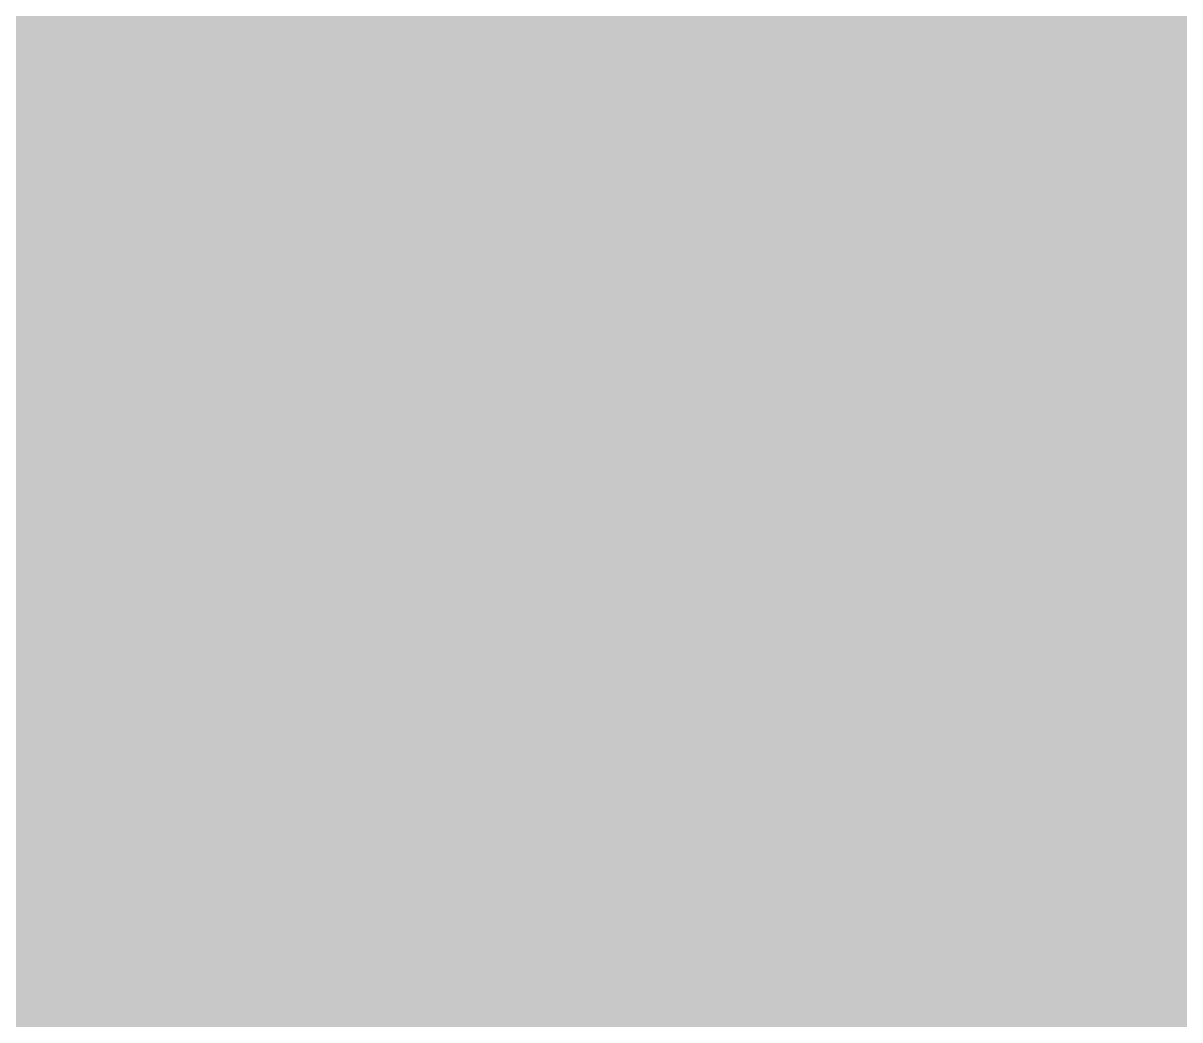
# Model space of a CAD drawing. Header units: millimetres. Extents: x 0 to 212, y 0 to 212.
# Drawn here: x 136.42 to 172.1, y 122.59 to 153.33 of the extents above; entities that cross this region are included whole.
import ezdxf

# ---------------------------------------------------------------- set-up
doc = ezdxf.new("R2010")
doc.units = ezdxf.units.MM

msp = doc.modelspace()

# ---------------------------------------------------------------- hatches: boundary and pattern name
msp.add_hatch(color=254).paths.add_polyline_path([(211.7189, 105.8869), (211.709, 107.2007), (211.6861, 108.5139), (211.6455, 109.8245), (211.5871, 111.1326), (211.5134, 112.4407), (211.4245, 113.7437), (211.3204, 115.0468), (211.201, 116.3447), (211.0638, 117.6426), (210.9114, 118.9355), (210.7413, 120.2258), (210.5584, 121.5136), (210.3577, 122.7988), (210.1418, 124.079), (209.9107, 125.3566), (209.6643, 126.6292), (209.4027, 127.8992), (209.1258, 129.1641), (208.8337, 130.4239), (208.5264, 131.6812), (208.2038, 132.936), (207.866, 134.1831), (207.5104, 135.4277), (207.1421, 136.6647), (206.7611, 137.8991), (206.3623, 139.1285), (205.9483, 140.3502), (205.5216, 141.5694), (205.0771, 142.781), (204.6199, 143.9901), (204.1474, 145.1915), (203.6623, 146.3853), (203.1619, 147.574), (202.6463, 148.7576), (202.1154, 149.9362), (201.5693, 151.1046), (201.0105, 152.2705), (200.439, 153.4262), (199.8523, 154.5768), (199.2503, 155.7198), (198.6356, 156.8577), (198.0057, 157.9855), (197.3605, 159.1081), (196.7052, 160.2232), (196.0321, 161.3281), (195.3489, 162.4279), (194.6504, 163.5176), (193.9366, 164.6022), (193.2102, 165.6766), (192.471, 166.7434), (191.7167, 167.8), (190.9521, 168.849), (190.1698, 169.8904), (189.3773, 170.9217), (188.5696, 171.9428), (187.7517, 172.9562), (186.9161, 173.9621), (186.0702, 174.9552), (185.2117, 175.9407), (184.338, 176.9161), (183.454, 177.8838), (182.5549, 178.8389), (181.643, 179.7837), (180.721, 180.7185), (179.7837, 181.643), (178.8389, 182.5549), (177.8838, 183.454), (176.9161, 184.338), (175.9407, 185.2117), (174.9552, 186.0702), (173.9621, 186.9161), (172.9562, 187.7492), (171.9428, 188.5696), (170.9217, 189.3773), (169.8904, 190.1698), (168.849, 190.9496), (167.8, 191.7167), (166.7408, 192.471), (165.6766, 193.2102), (164.6022, 193.9366), (163.5176, 194.6504), (162.4279, 195.3489), (161.3281, 196.0321), (160.2232, 196.7052), (159.1081, 197.3631), (157.9855, 198.0057), (156.8577, 198.6356), (155.7198, 199.2503), (154.5768, 199.8523), (153.4262, 200.439), (152.2705, 201.0131), (151.1046, 201.5719), (149.9362, 202.1154), (148.7576, 202.6463), (147.574, 203.1619), (146.3853, 203.6623), (145.1889, 204.15), (143.9875, 204.6199), (142.781, 205.0796), (141.5694, 205.5216), (140.3502, 205.9483), (139.1285, 206.3623), (137.8991, 206.7611), (136.6647, 207.1446), (135.4252, 207.5129), (134.1831, 207.866), (132.9334, 208.2038), (131.6812, 208.5264), (130.4239, 208.8337), (129.1641, 209.1284), (127.8966, 209.4052), (126.6292, 209.6668), (125.3541, 209.9132), (124.0765, 210.1444), (122.7963, 210.3603), (121.5136, 210.5584), (120.2258, 210.7438), (118.9355, 210.9114), (117.6401, 211.0638), (116.3447, 211.201), (115.0468, 211.3229), (113.7437, 211.4271), (112.4382, 211.516), (111.1326, 211.5896), (109.8245, 211.6455), (108.5113, 211.6861), (107.1982, 211.7115), (105.885, 211.7192), (104.5693, 211.7115), (103.2561, 211.6861), (101.9454, 211.6455), (100.6373, 211.5896), (99.3292, 211.516), (98.0262, 211.4271), (96.7232, 211.3229), (95.4253, 211.201), (94.1273, 211.0638), (92.8345, 210.9114), (91.5441, 210.7438), (90.2564, 210.5584), (88.9711, 210.3603), (87.691, 210.1444), (86.4133, 209.9132), (85.1408, 209.6668), (83.8708, 209.4052), (82.6059, 209.1284), (81.346, 208.8337), (80.0887, 208.5264), (78.834, 208.2038), (77.5868, 207.866), (76.3422, 207.5129), (75.1053, 207.1446), (73.8708, 206.7611), (72.6415, 206.3623), (71.4197, 205.9483), (70.2005, 205.5216), (68.9889, 205.0796), (67.7799, 204.6199), (66.5785, 204.15), (65.3847, 203.6623), (64.196, 203.1619), (63.0123, 202.6463), (61.8338, 202.1154), (60.6628, 201.5719), (59.4995, 201.0131), (58.3438, 200.439), (57.1932, 199.8523), (56.0502, 199.2503), (54.9123, 198.6356), (53.7845, 198.0057), (52.6618, 197.3631), (51.5468, 196.7052), (50.4419, 196.0321), (49.342, 195.3489), (48.2524, 194.6504), (47.1678, 193.9366), (46.0934, 193.2102), (45.0266, 192.471), (43.9699, 191.7167), (42.9209, 190.9496), (41.8795, 190.1698), (40.8483, 189.3773), (39.8272, 188.5696), (38.8137, 187.7492), (37.8079, 186.9161), (36.8148, 186.0702), (35.8292, 185.2117), (34.8539, 184.338), (33.8861, 183.454), (32.9311, 182.5549), (31.9862, 181.643), (31.049, 180.7185), (30.1269, 179.7837), (29.2151, 178.8389), (28.3159, 177.8838), (27.432, 176.9161), (26.5582, 175.9407), (25.6997, 174.9552), (24.8539, 173.9621), (24.0208, 172.9562), (23.2004, 171.9428), (22.3926, 170.9217), (21.6002, 169.8904), (20.8204, 168.849), (20.0533, 167.8), (19.2989, 166.7434), (18.5598, 165.6766), (17.8333, 164.6022), (17.1196, 163.5176), (16.4211, 162.4279), (15.7378, 161.3281), (15.0647, 160.2232), (14.4069, 159.1081), (13.7643, 157.9855), (13.1343, 156.8577), (12.5197, 155.7198), (11.9177, 154.5768), (11.3309, 153.4262), (10.7569, 152.2705), (10.1981, 151.1046), (9.6545, 149.9362), (9.1237, 148.7576), (8.6081, 147.574), (8.1077, 146.3853), (7.62, 145.1915), (7.1501, 143.9901), (6.6904, 142.781), (6.2484, 141.5694), (5.8217, 140.3502), (5.4077, 139.1285), (5.0089, 137.8991), (4.6253, 136.6647), (4.257, 135.4277), (3.904, 134.1831), (3.5662, 132.936), (3.2436, 131.6812), (2.9362, 130.4239), (2.6416, 129.1641), (2.3647, 127.8992), (2.1031, 126.6292), (1.8567, 125.3566), (1.6256, 124.079), (1.4097, 122.7988), (1.2116, 121.5136), (1.0262, 120.2258), (0.8585, 118.9355), (0.7061, 117.6426), (0.569, 116.3447), (0.447, 115.0468), (0.3429, 113.7437), (0.254, 112.4407), (0.1803, 111.1326), (0.1245, 109.8245), (0.0838, 108.5139), (0.0584, 107.2007), (0.0508, 105.885), (0.0584, 104.5718), (0.0838, 103.2586), (0.1245, 101.9454), (0.1803, 100.6373), (0.254, 99.3318), (0.3429, 98.0262), (0.447, 96.7232), (0.569, 95.4253), (0.7061, 94.1299), (0.8585, 92.8345), (1.0262, 91.5441), (1.2116, 90.2564), (1.4097, 88.9737), (1.6256, 87.6935), (1.8567, 86.4159), (2.1031, 85.1408), (2.3647, 83.8733), (2.6416, 82.6059), (2.9362, 81.346), (3.2436, 80.0887), (3.5662, 78.8365), (3.904, 77.5868), (4.257, 76.3448), (4.6253, 75.1053), (5.0089, 73.8708), (5.4077, 72.6415), (5.8217, 71.4197), (6.2484, 70.2005), (6.6904, 68.9889), (7.1501, 67.7824), (7.62, 66.581), (8.1077, 65.3847), (8.6081, 64.196), (9.1237, 63.0123), (9.6545, 61.8338), (10.1981, 60.6654), (10.7569, 59.4995), (11.3309, 58.3438), (11.9177, 57.1932), (12.5197, 56.0502), (13.1343, 54.9123), (13.7643, 53.7845), (14.4069, 52.6618), (15.0647, 51.5468), (15.7378, 50.4419), (16.4211, 49.342), (17.1196, 48.2524), (17.8333, 47.1678), (18.5598, 46.0934), (19.2989, 45.0291), (20.0533, 43.9699), (20.8204, 42.9209), (21.6002, 41.8795), (22.3926, 40.8483), (23.2004, 39.8272), (24.0208, 38.8137), (24.8539, 37.8079), (25.6997, 36.8148), (26.5582, 35.8292), (27.432, 34.8539), (28.3159, 33.8861), (29.2151, 32.9311), (30.1269, 31.9862), (31.049, 31.049), (31.9862, 30.1269), (32.9311, 29.2151), (33.8861, 28.3159), (34.8539, 27.432), (35.8292, 26.5582), (36.8148, 25.6997), (37.8079, 24.8539), (38.8137, 24.0182), (39.8272, 23.2004), (40.8483, 22.3926), (41.8795, 21.6002), (42.9209, 20.8178), (43.9699, 20.0533), (45.0266, 19.2989), (46.0934, 18.5598), (47.1678, 17.8333), (48.2524, 17.1196), (49.342, 16.4211), (50.4419, 15.7378), (51.5468, 15.0647), (52.6618, 14.4094), (53.7845, 13.7643), (54.9123, 13.1343), (56.0502, 12.5197), (57.1932, 11.9177), (58.3438, 11.3309), (59.4995, 10.7594), (60.6628, 10.2006), (61.8338, 9.6545), (63.0123, 9.1237), (64.196, 8.6081), (65.3847, 8.1077), (66.5785, 7.6225), (67.7799, 7.1501), (68.9889, 6.6929), (70.2005, 6.2484), (71.4197, 5.8217), (72.6415, 5.4077), (73.8708, 5.0089), (75.1053, 4.6279), (76.3422, 4.2596), (77.5868, 3.904), (78.834, 3.5662), (80.0887, 3.2436), (81.346, 2.9362), (82.6059, 2.6441), (83.8708, 2.3673), (85.1408, 2.1057), (86.4133, 1.8593), (87.691, 1.6281), (88.9711, 1.4122), (90.2564, 1.2116), (91.5441, 1.0287), (92.8345, 0.8585), (94.1273, 0.7061), (95.4253, 0.569), (96.7232, 0.4496), (98.0262, 0.3454), (99.3292, 0.2565), (100.6373, 0.1829), (101.9454, 0.1245), (103.2561, 0.0838), (104.5693, 0.061), (105.885, 0.0533), (107.1982, 0.061), (108.5113, 0.0838), (109.8245, 0.1245), (111.1326, 0.1829), (112.4382, 0.2565), (113.7437, 0.3454), (115.0468, 0.4496), (116.3447, 0.569), (117.6401, 0.7061), (118.9355, 0.8585), (120.2258, 1.0287), (121.5136, 1.2116), (122.7963, 1.4122), (124.0765, 1.6281), (125.3541, 1.8593), (126.6292, 2.1057), (127.8966, 2.3673), (129.1641, 2.6441), (130.4239, 2.9362), (131.6812, 3.2436), (132.9334, 3.5662), (134.1831, 3.904), (135.4252, 4.2596), (136.6647, 4.6279), (137.8991, 5.0089), (139.1285, 5.4077), (140.3502, 5.8217), (141.5694, 6.2484), (142.781, 6.6929), (143.9875, 7.1501), (145.1889, 7.6225), (146.3853, 8.1077), (147.574, 8.6081), (148.7576, 9.1237), (149.9362, 9.6545), (151.1046, 10.2006), (152.2705, 10.7594), (153.4262, 11.3309), (154.5768, 11.9177), (155.7198, 12.5197), (156.8577, 13.1343), (157.9855, 13.7643), (159.1081, 14.4094), (160.2232, 15.0647), (161.3281, 15.7378), (162.4279, 16.4211), (163.5176, 17.1196), (164.6022, 17.8333), (165.6766, 18.5598), (166.7408, 19.2989), (167.8, 20.0533), (168.849, 20.8178), (169.8904, 21.6002), (170.9217, 22.3926), (171.9428, 23.2004), (172.9562, 24.0182), (173.9621, 24.8539), (174.9552, 25.6997), (175.9407, 26.5582), (176.9161, 27.432), (177.8838, 28.3159), (178.8389, 29.2151), (179.7837, 30.1269), (180.721, 31.049), (181.643, 31.9862), (182.5549, 32.9311), (183.454, 33.8861), (184.338, 34.8539), (185.2117, 35.8292), (186.0702, 36.8148), (186.9161, 37.8079), (187.7517, 38.8137), (188.5696, 39.8272), (189.3773, 40.8483), (190.1698, 41.8795), (190.9521, 42.9209), (191.7167, 43.9699), (192.471, 45.0291), (193.2102, 46.0934), (193.9366, 47.1678), (194.6504, 48.2524), (195.3489, 49.342), (196.0321, 50.4419), (196.7052, 51.5468), (197.3605, 52.6618), (198.0057, 53.7845), (198.6356, 54.9123), (199.2503, 56.0502), (199.8523, 57.1932), (200.439, 58.3438), (201.0105, 59.4995), (201.5693, 60.6654), (202.1154, 61.8338), (202.6463, 63.0123), (203.1619, 64.196), (203.6623, 65.3847), (204.1474, 66.581), (204.6199, 67.7824), (205.0771, 68.9889), (205.5216, 70.2005), (205.9483, 71.4197), (206.3623, 72.6415), (206.7611, 73.8708), (207.1421, 75.1053), (207.5104, 76.3448), (207.866, 77.5868), (208.2038, 78.8365), (208.5264, 80.0887), (208.8337, 81.346), (209.1258, 82.6059), (209.4027, 83.8733), (209.6643, 85.1408), (209.9107, 86.4159), (210.1418, 87.6935), (210.3577, 88.9737), (210.5584, 90.2564), (210.7413, 91.5441), (210.9114, 92.8345), (211.0638, 94.1299), (211.201, 95.4253), (211.3204, 96.7232), (211.4245, 98.0262), (211.5134, 99.3318), (211.5871, 100.6373), (211.6455, 101.9454), (211.6861, 103.2586), (211.709, 104.5718), (211.7166, 105.885)])
h = msp.add_hatch(color=59)
edge = h.paths.add_edge_path()
edge.add_line((146.2084, 139.2587), (146.3269, 139.258))
edge.add_line((146.3269, 139.258), (146.4437, 139.2555))
edge.add_line((146.4437, 139.2555), (146.5605, 139.253))
edge.add_line((146.5605, 139.253), (146.6748, 139.2504))
edge.add_line((146.6748, 139.2504), (146.7866, 139.2479))
edge.add_line((146.7866, 139.2479), (146.8984, 139.2428))
edge.add_line((146.8984, 139.2428), (147.0076, 139.2377))
edge.add_line((147.0076, 139.2377), (147.1143, 139.2301))
edge.add_line((147.1143, 139.2301), (147.2184, 139.2225))
edge.add_line((147.2184, 139.2225), (147.32, 139.2123))
edge.add_line((147.32, 139.2123), (147.4216, 139.2022))
edge.add_line((147.4216, 139.2022), (147.5207, 139.192))
edge.add_line((147.5207, 139.192), (147.6197, 139.1793))
edge.add_line((147.6197, 139.1793), (147.7137, 139.1666))
edge.add_line((147.7137, 139.1666), (147.8077, 139.1514))
edge.add_line((147.8077, 139.1514), (147.8991, 139.1361))
edge.add_line((147.8991, 139.1361), (147.9906, 139.1183))
edge.add_line((147.9906, 139.1183), (148.0769, 139.098))
edge.add_line((148.0769, 139.098), (148.1633, 139.0777))
edge.add_line((148.1633, 139.0777), (148.2496, 139.0574))
edge.add_line((148.2496, 139.0574), (148.3309, 139.0345))
edge.add_line((148.3309, 139.0345), (148.4122, 139.0091))
edge.add_line((148.4122, 139.0091), (148.4909, 138.9837))
edge.add_line((148.4909, 138.9837), (148.5671, 138.9558))
edge.add_line((148.5671, 138.9558), (148.6408, 138.9278))
edge.add_line((148.6408, 138.9278), (148.7145, 138.8948))
edge.add_line((148.7145, 138.8948), (148.7856, 138.8643))
edge.add_line((148.7856, 138.8643), (148.8542, 138.8288))
edge.add_line((148.8542, 138.8288), (148.9227, 138.7932))
edge.add_line((148.9227, 138.7932), (148.9888, 138.7551))
edge.add_line((148.9888, 138.7551), (149.0523, 138.717))
edge.add_line((149.0523, 138.717), (149.1132, 138.6764))
edge.add_line((149.1132, 138.6764), (149.1742, 138.6332))
edge.add_line((149.1742, 138.6332), (149.2301, 138.5875))
edge.add_line((149.2301, 138.5875), (149.286, 138.5392))
edge.add_line((149.286, 138.5392), (149.3418, 138.491))
edge.add_line((149.3418, 138.491), (149.3926, 138.4402))
edge.add_line((149.3926, 138.4402), (149.4434, 138.3868))
edge.add_line((149.4434, 138.3868), (149.4917, 138.3335))
edge.add_line((149.4917, 138.3335), (149.54, 138.2751))
edge.add_line((149.54, 138.2751), (149.5831, 138.2166))
edge.add_line((149.5831, 138.2166), (149.6263, 138.1557))
edge.add_line((149.6263, 138.1557), (149.667, 138.0922))
edge.add_line((149.667, 138.0922), (149.7076, 138.0261))
edge.add_line((149.7076, 138.0261), (149.7432, 137.9576))
edge.add_line((149.7432, 137.9576), (149.7787, 137.8864))
edge.add_line((149.7787, 137.8864), (149.8117, 137.8153))
edge.add_line((149.8117, 137.8153), (149.8448, 137.7391))
edge.add_line((149.8448, 137.7391), (149.8727, 137.6629))
edge.add_line((149.8727, 137.6629), (149.9006, 137.5816))
edge.add_line((149.9006, 137.5816), (149.926, 137.5004))
edge.add_line((149.926, 137.5004), (149.9514, 137.414))
edge.add_line((149.9514, 137.414), (149.9718, 137.3276))
edge.add_line((149.9718, 137.3276), (149.9921, 137.2362))
edge.add_line((149.9921, 137.2362), (150.0099, 137.1448))
edge.add_line((150.0099, 137.1448), (150.0276, 137.0508))
edge.add_line((150.0276, 137.0508), (150.0403, 136.9517))
edge.add_line((150.0403, 136.9517), (150.053, 136.8501))
edge.add_line((150.053, 136.8501), (150.0632, 136.7485))
edge.add_line((150.0632, 136.7485), (150.0734, 136.6418))
edge.add_line((150.0734, 136.6418), (150.0784, 136.5326))
edge.add_line((150.0784, 136.5326), (150.0835, 136.4209))
edge.add_line((150.0835, 136.4209), (150.0861, 136.3066))
edge.add_line((150.0861, 136.3066), (150.0886, 136.1897))
edge.add_line((150.0886, 136.1897), (150.089, 134.7787))
edge.add_line((150.089, 134.7787), (147.4089, 134.7787))
edge.add_line((147.4089, 134.7787), (147.1574, 134.7749))
edge.add_line((147.1574, 134.7749), (146.9136, 134.7724))
edge.add_line((146.9136, 134.7724), (146.6723, 134.7648))
edge.add_line((146.6723, 134.7648), (146.4335, 134.7546))
edge.add_line((146.4335, 134.7546), (146.2024, 134.7419))
edge.add_line((146.2024, 134.7419), (145.9713, 134.7267))
edge.add_line((145.9713, 134.7267), (145.7477, 134.7089))
edge.add_line((145.7477, 134.7089), (145.5268, 134.686))
edge.add_line((145.5268, 134.686), (145.3109, 134.6632))
edge.add_line((145.3109, 134.6632), (145.0975, 134.6352))
edge.add_line((145.0975, 134.6352), (144.8892, 134.6048))
edge.add_line((144.8892, 134.6048), (144.6835, 134.5717))
edge.add_line((144.6835, 134.5717), (144.4828, 134.5362))
edge.add_line((144.4828, 134.5362), (144.2847, 134.4981))
edge.add_line((144.2847, 134.4981), (144.0942, 134.4574))
edge.add_line((144.0942, 134.4574), (143.9037, 134.4143))
edge.add_line((143.9037, 134.4143), (143.7208, 134.366))
edge.add_line((143.7208, 134.366), (143.5405, 134.3177))
edge.add_line((143.5405, 134.3177), (143.3627, 134.2644))
edge.add_line((143.3627, 134.2644), (143.19, 134.2085))
edge.add_line((143.19, 134.2085), (143.0223, 134.1501))
edge.add_line((143.0223, 134.1501), (142.8572, 134.0891))
edge.add_line((142.8572, 134.0891), (142.6947, 134.0256))
edge.add_line((142.6947, 134.0256), (142.5397, 133.9596))
edge.add_line((142.5397, 133.9596), (142.3873, 133.8885))
edge.add_line((142.3873, 133.8885), (142.2375, 133.8174))
edge.add_line((142.2375, 133.8174), (142.0927, 133.7412))
edge.add_line((142.0927, 133.7412), (141.953, 133.6624))
edge.add_line((141.953, 133.6624), (141.8158, 133.5811))
edge.add_line((141.8158, 133.5811), (141.6812, 133.4973))
edge.add_line((141.6812, 133.4973), (141.5517, 133.411))
edge.add_line((141.5517, 133.411), (141.4272, 133.3221))
edge.add_line((141.4272, 133.3221), (141.3053, 133.2306))
edge.add_line((141.3053, 133.2306), (141.1884, 133.1341))
edge.add_line((141.1884, 133.1341), (141.0767, 133.0376))
edge.add_line((141.0767, 133.0376), (140.9649, 132.936))
edge.add_line((140.9649, 132.936), (140.8608, 132.8318))
edge.add_line((140.8608, 132.8318), (140.7592, 132.7252))
edge.add_line((140.7592, 132.7252), (140.6601, 132.6159))
edge.add_line((140.6601, 132.6159), (140.5661, 132.5042))
edge.add_line((140.5661, 132.5042), (140.4772, 132.3873))
edge.add_line((140.4772, 132.3873), (140.3909, 132.2705))
edge.add_line((140.3909, 132.2705), (140.3096, 132.1511))
edge.add_line((140.3096, 132.1511), (140.2309, 132.0267))
edge.add_line((140.2309, 132.0267), (140.1572, 131.8997))
edge.add_line((140.1572, 131.8997), (140.0861, 131.7701))
edge.add_line((140.0861, 131.7701), (140.02, 131.638))
edge.add_line((140.02, 131.638), (139.9565, 131.5034))
edge.add_line((139.9565, 131.5034), (139.8981, 131.3663))
edge.add_line((139.8981, 131.3663), (139.8422, 131.224))
edge.add_line((139.8422, 131.224), (139.7914, 131.0818))
edge.add_line((139.7914, 131.0818), (139.7432, 130.9345))
edge.add_line((139.7432, 130.9345), (139.7, 130.7846))
edge.add_line((139.7, 130.7846), (139.6594, 130.6347))
edge.add_line((139.6594, 130.6347), (139.6238, 130.4798))
edge.add_line((139.6238, 130.4798), (139.5908, 130.3198))
edge.add_line((139.5908, 130.3198), (139.5628, 130.1598))
edge.add_line((139.5628, 130.1598), (139.5374, 129.9972))
edge.add_line((139.5374, 129.9972), (139.5171, 129.8296))
edge.add_line((139.5171, 129.8296), (139.4993, 129.6619))
edge.add_line((139.4993, 129.6619), (139.4866, 129.4892))
edge.add_line((139.4866, 129.4892), (139.4765, 129.3139))
edge.add_line((139.4765, 129.3139), (139.4714, 129.1361))
edge.add_line((139.4714, 129.1361), (139.4689, 128.9558))
edge.add_line((139.4689, 128.9558), (139.4714, 128.7628))
edge.add_line((139.4714, 128.7628), (139.4765, 128.5748))
edge.add_line((139.4765, 128.5748), (139.4866, 128.3868))
edge.add_line((139.4866, 128.3868), (139.4993, 128.2065))
edge.add_line((139.4993, 128.2065), (139.5146, 128.0262))
edge.add_line((139.5146, 128.0262), (139.5349, 127.8509))
edge.add_line((139.5349, 127.8509), (139.5578, 127.6807))
edge.add_line((139.5578, 127.6807), (139.5857, 127.5131))
edge.add_line((139.5857, 127.5131), (139.6136, 127.348))
edge.add_line((139.6136, 127.348), (139.6492, 127.188))
edge.add_line((139.6492, 127.188), (139.6848, 127.0305))
edge.add_line((139.6848, 127.0305), (139.7254, 126.8781))
edge.add_line((139.7254, 126.8781), (139.7686, 126.7257))
edge.add_line((139.7686, 126.7257), (139.8143, 126.5809))
edge.add_line((139.8143, 126.5809), (139.8651, 126.4361))
edge.add_line((139.8651, 126.4361), (139.9159, 126.2964))
edge.add_line((139.9159, 126.2964), (139.9718, 126.1593))
edge.add_line((139.9718, 126.1593), (140.0327, 126.0272))
edge.add_line((140.0327, 126.0272), (140.0937, 125.8976))
edge.add_line((140.0937, 125.8976), (140.1597, 125.7706))
edge.add_line((140.1597, 125.7706), (140.2283, 125.6462))
edge.add_line((140.2283, 125.6462), (140.2994, 125.5268))
edge.add_line((140.2994, 125.5268), (140.3731, 125.41))
edge.add_line((140.3731, 125.41), (140.4493, 125.2957))
edge.add_line((140.4493, 125.2957), (140.5306, 125.1864))
edge.add_line((140.5306, 125.1864), (140.6119, 125.0798))
edge.add_line((140.6119, 125.0798), (140.6982, 124.9756))
edge.add_line((140.6982, 124.9756), (140.7871, 124.874))
edge.add_line((140.7871, 124.874), (140.8786, 124.7775))
edge.add_line((140.8786, 124.7775), (140.9725, 124.6835))
edge.add_line((140.9725, 124.6835), (141.0691, 124.5921))
edge.add_line((141.0691, 124.5921), (141.1681, 124.5032))
edge.add_line((141.1681, 124.5032), (141.2697, 124.4168))
edge.add_line((141.2697, 124.4168), (141.3739, 124.3355))
edge.add_line((141.3739, 124.3355), (141.4805, 124.2568))
edge.add_line((141.4805, 124.2568), (141.5898, 124.1806))
edge.add_line((141.5898, 124.1806), (141.7015, 124.1069))
edge.add_line((141.7015, 124.1069), (141.8158, 124.0358))
edge.add_line((141.8158, 124.0358), (141.9327, 123.9698))
edge.add_line((141.9327, 123.9698), (142.052, 123.9037))
edge.add_line((142.052, 123.9037), (142.174, 123.8428))
edge.add_line((142.174, 123.8428), (142.2959, 123.7844))
edge.add_line((142.2959, 123.7844), (142.4229, 123.7285))
edge.add_line((142.4229, 123.7285), (142.5524, 123.6751))
edge.add_line((142.5524, 123.6751), (142.682, 123.6243))
edge.add_line((142.682, 123.6243), (142.814, 123.5761))
edge.add_line((142.814, 123.5761), (142.9487, 123.5329))
edge.add_line((142.9487, 123.5329), (143.0858, 123.4897))
edge.add_line((143.0858, 123.4897), (143.2255, 123.4516))
edge.add_line((143.2255, 123.4516), (143.3652, 123.4135))
edge.add_line((143.3652, 123.4135), (143.51, 123.3805))
edge.add_line((143.51, 123.3805), (143.6548, 123.35))
edge.add_line((143.6548, 123.35), (143.8021, 123.3195))
edge.add_line((143.8021, 123.3195), (143.9494, 123.2941))
edge.add_line((143.9494, 123.2941), (144.1018, 123.2713))
edge.add_line((144.1018, 123.2713), (144.2542, 123.2484))
edge.add_line((144.2542, 123.2484), (144.4092, 123.2306))
edge.add_line((144.4092, 123.2306), (144.5641, 123.2154))
edge.add_line((144.5641, 123.2154), (144.7216, 123.2027))
edge.add_line((144.7216, 123.2027), (144.8816, 123.19))
edge.add_line((144.8816, 123.19), (145.0442, 123.1824))
edge.add_line((145.0442, 123.1824), (145.2067, 123.1773))
edge.add_line((145.2067, 123.1773), (145.3718, 123.1722))
edge.add_line((145.3718, 123.1722), (145.5369, 123.1722))
edge.add_line((145.5369, 123.1722), (145.6614, 123.1722))
edge.add_line((145.6614, 123.1722), (145.7833, 123.1748))
edge.add_line((145.7833, 123.1748), (145.9027, 123.1798))
edge.add_line((145.9027, 123.1798), (146.0195, 123.1849))
edge.add_line((146.0195, 123.1849), (146.1364, 123.1925))
edge.add_line((146.1364, 123.1925), (146.2507, 123.2027))
edge.add_line((146.2507, 123.2027), (146.3624, 123.2129))
edge.add_line((146.3624, 123.2129), (146.4742, 123.2256))
edge.add_line((146.4742, 123.2256), (146.5834, 123.2408))
edge.add_line((146.5834, 123.2408), (146.6926, 123.256))
edge.add_line((146.6926, 123.256), (146.7993, 123.2738))
edge.add_line((146.7993, 123.2738), (146.9034, 123.2916))
edge.add_line((146.9034, 123.2916), (147.0076, 123.3119))
edge.add_line((147.0076, 123.3119), (147.1092, 123.3348))
edge.add_line((147.1092, 123.3348), (147.2082, 123.3576))
edge.add_line((147.2082, 123.3576), (147.3073, 123.3805))
edge.add_line((147.3073, 123.3805), (147.4038, 123.4084))
edge.add_line((147.4038, 123.4084), (147.5003, 123.4364))
edge.add_line((147.5003, 123.4364), (147.5943, 123.4643))
edge.add_line((147.5943, 123.4643), (147.6858, 123.4948))
edge.add_line((147.6858, 123.4948), (147.7772, 123.5253))
edge.add_line((147.7772, 123.5253), (147.8661, 123.5583))
edge.add_line((147.8661, 123.5583), (147.955, 123.5913))
edge.add_line((147.955, 123.5913), (148.0414, 123.6269))
edge.add_line((148.0414, 123.6269), (148.1277, 123.665))
edge.add_line((148.1277, 123.665), (148.2115, 123.7005))
edge.add_line((148.2115, 123.7005), (148.2928, 123.7412))
edge.add_line((148.2928, 123.7412), (148.3741, 123.7793))
edge.add_line((148.3741, 123.7793), (148.4528, 123.8225))
edge.add_line((148.4528, 123.8225), (148.5316, 123.8631))
edge.add_line((148.5316, 123.8631), (148.6103, 123.9063))
edge.add_line((148.6103, 123.9063), (148.6865, 123.952))
edge.add_line((148.6865, 123.952), (148.7602, 123.9977))
edge.add_line((148.7602, 123.9977), (148.8338, 124.0434))
edge.add_line((148.8338, 124.0434), (148.905, 124.0917))
edge.add_line((148.905, 124.0917), (148.9761, 124.14))
edge.add_line((148.9761, 124.14), (149.0447, 124.1908))
edge.add_line((149.0447, 124.1908), (149.1132, 124.2416))
edge.add_line((149.1132, 124.2416), (149.1818, 124.2924))
edge.add_line((149.1818, 124.2924), (149.2479, 124.3457))
edge.add_line((149.2479, 124.3457), (149.3114, 124.399))
edge.add_line((149.3114, 124.399), (149.3749, 124.4524))
edge.add_line((149.3749, 124.4524), (149.4384, 124.5057))
edge.add_line((149.4384, 124.5057), (149.4993, 124.5616))
edge.add_line((149.4993, 124.5616), (149.5603, 124.62))
edge.add_line((149.5603, 124.62), (149.6187, 124.6759))
edge.add_line((149.6187, 124.6759), (149.6771, 124.7343))
edge.add_line((149.6771, 124.7343), (149.733, 124.7927))
edge.add_line((149.733, 124.7927), (149.7889, 124.8537))
edge.add_line((149.7889, 124.8537), (149.8448, 124.9147))
edge.add_line((149.8448, 124.9147), (149.8981, 124.9756))
edge.add_line((149.8981, 124.9756), (149.9514, 125.0366))
edge.add_line((149.9514, 125.0366), (150.0022, 125.0975))
edge.add_line((150.0022, 125.0975), (150.053, 125.161))
edge.add_line((150.053, 125.161), (150.1038, 125.2245))
edge.add_line((150.1038, 125.2245), (150.1521, 125.288))
edge.add_line((150.1521, 125.288), (150.2004, 125.3541))
edge.add_line((150.2004, 125.3541), (150.2461, 125.4176))
edge.add_line((150.2461, 125.4176), (150.2943, 125.4836))
edge.add_line((150.2943, 125.4836), (150.3375, 125.5497))
edge.add_line((150.3375, 125.5497), (150.3832, 125.6157))
edge.add_line((150.3832, 125.6157), (150.4264, 125.6817))
edge.add_line((150.4264, 125.6817), (150.4696, 125.7503))
edge.add_line((150.4696, 125.7503), (150.5102, 125.8164))
edge.add_line((150.5102, 125.8164), (150.9709, 123.5258))
edge.add_line((150.9709, 123.5258), (153.6869, 123.5258))
edge.add_line((153.6869, 123.5258), (153.6869, 136.4022))
edge.add_line((153.6869, 136.4022), (153.6852, 136.5758))
edge.add_line((153.6852, 136.5758), (153.6802, 136.7485))
edge.add_line((153.6802, 136.7485), (153.6725, 136.9212))
edge.add_line((153.6725, 136.9212), (153.6624, 137.0889))
edge.add_line((153.6624, 137.0889), (153.6497, 137.254))
edge.add_line((153.6497, 137.254), (153.6344, 137.4165))
edge.add_line((153.6344, 137.4165), (153.6167, 137.5766))
edge.add_line((153.6167, 137.5766), (153.5938, 137.734))
edge.add_line((153.5938, 137.734), (153.5684, 137.889))
edge.add_line((153.5684, 137.889), (153.5405, 138.0414))
edge.add_line((153.5405, 138.0414), (153.51, 138.1912))
edge.add_line((153.51, 138.1912), (153.477, 138.3386))
edge.add_line((153.477, 138.3386), (153.4389, 138.4833))
edge.add_line((153.4389, 138.4833), (153.3982, 138.6256))
edge.add_line((153.3982, 138.6256), (153.355, 138.7653))
edge.add_line((153.355, 138.7653), (153.3068, 138.9024))
edge.add_line((153.3068, 138.9024), (153.256, 139.0371))
edge.add_line((153.256, 139.0371), (153.2026, 139.1691))
edge.add_line((153.2026, 139.1691), (153.1468, 139.2961))
edge.add_line((153.1468, 139.2961), (153.0858, 139.4231))
edge.add_line((153.0858, 139.4231), (153.0223, 139.5476))
edge.add_line((153.0223, 139.5476), (152.9537, 139.667))
edge.add_line((152.9537, 139.667), (152.8851, 139.7864))
edge.add_line((152.8851, 139.7864), (152.8089, 139.9007))
edge.add_line((152.8089, 139.9007), (152.7327, 140.0124))
edge.add_line((152.7327, 140.0124), (152.6515, 140.1242))
edge.add_line((152.6515, 140.1242), (152.5651, 140.2309))
edge.add_line((152.5651, 140.2309), (152.4762, 140.335))
edge.add_line((152.4762, 140.335), (152.3848, 140.4366))
edge.add_line((152.3848, 140.4366), (152.2882, 140.5357))
edge.add_line((152.2882, 140.5357), (152.1892, 140.6322))
edge.add_line((152.1892, 140.6322), (152.085, 140.7262))
edge.add_line((152.085, 140.7262), (151.9784, 140.8176))
edge.add_line((151.9784, 140.8176), (151.8666, 140.904))
edge.add_line((151.8666, 140.904), (151.7523, 140.9903))
edge.add_line((151.7523, 140.9903), (151.6329, 141.0716))
edge.add_line((151.6329, 141.0716), (151.511, 141.1529))
edge.add_line((151.511, 141.1529), (151.384, 141.2291))
edge.add_line((151.384, 141.2291), (151.2519, 141.3027))
edge.add_line((151.2519, 141.3027), (151.1173, 141.3739))
edge.add_line((151.1173, 141.3739), (150.9801, 141.4424))
edge.add_line((150.9801, 141.4424), (150.8354, 141.5085))
edge.add_line((150.8354, 141.5085), (150.688, 141.572))
edge.add_line((150.688, 141.572), (150.5382, 141.6304))
edge.add_line((150.5382, 141.6304), (150.3832, 141.6888))
edge.add_line((150.3832, 141.6888), (150.2232, 141.7422))
edge.add_line((150.2232, 141.7422), (150.0581, 141.793))
edge.add_line((150.0581, 141.793), (149.8905, 141.8412))
edge.add_line((149.8905, 141.8412), (149.7178, 141.8869))
edge.add_line((149.7178, 141.8869), (149.5425, 141.9301))
edge.add_line((149.5425, 141.9301), (149.3622, 141.9708))
edge.add_line((149.3622, 141.9708), (149.1767, 142.0063))
edge.add_line((149.1767, 142.0063), (148.9862, 142.0419))
edge.add_line((148.9862, 142.0419), (148.7907, 142.0724))
edge.add_line((148.7907, 142.0724), (148.5925, 142.1003))
edge.add_line((148.5925, 142.1003), (148.3893, 142.1257))
edge.add_line((148.3893, 142.1257), (148.1811, 142.1486))
edge.add_line((148.1811, 142.1486), (147.9677, 142.1663))
edge.add_line((147.9677, 142.1663), (147.7518, 142.1841))
edge.add_line((147.7518, 142.1841), (147.5308, 142.1968))
edge.add_line((147.5308, 142.1968), (147.3048, 142.207))
edge.add_line((147.3048, 142.207), (147.0736, 142.2146))
edge.add_line((147.0736, 142.2146), (146.8374, 142.2197))
edge.add_line((146.8374, 142.2197), (146.5961, 142.2197))
edge.add_line((146.5961, 142.2197), (146.4894, 142.2197))
edge.add_line((146.4894, 142.2197), (146.3827, 142.2197))
edge.add_line((146.3827, 142.2197), (146.2761, 142.2171))
edge.add_line((146.2761, 142.2171), (146.1694, 142.2146))
edge.add_line((146.1694, 142.2146), (146.0627, 142.2121))
edge.add_line((146.0627, 142.2121), (145.956, 142.207))
edge.add_line((145.956, 142.207), (145.8519, 142.2019))
edge.add_line((145.8519, 142.2019), (145.7452, 142.1968))
edge.add_line((145.7452, 142.1968), (145.6411, 142.1892))
edge.add_line((145.6411, 142.1892), (145.5369, 142.1841))
edge.add_line((145.5369, 142.1841), (145.4328, 142.1765))
edge.add_line((145.4328, 142.1765), (145.3286, 142.1689))
edge.add_line((145.3286, 142.1689), (145.227, 142.1587))
edge.add_line((145.227, 142.1587), (145.1229, 142.1511))
edge.add_line((145.1229, 142.1511), (145.0213, 142.1409))
edge.add_line((145.0213, 142.1409), (144.9197, 142.1282))
edge.add_line((144.9197, 142.1282), (144.8181, 142.1181))
edge.add_line((144.8181, 142.1181), (144.7165, 142.1054))
edge.add_line((144.7165, 142.1054), (144.6149, 142.0952))
edge.add_line((144.6149, 142.0952), (144.5158, 142.0825))
edge.add_line((144.5158, 142.0825), (144.4168, 142.0673))
edge.add_line((144.4168, 142.0673), (144.3152, 142.0546))
edge.add_line((144.3152, 142.0546), (144.2161, 142.0393))
edge.add_line((144.2161, 142.0393), (144.1171, 142.0241))
edge.add_line((144.1171, 142.0241), (144.0205, 142.0089))
edge.add_line((144.0205, 142.0089), (143.9215, 141.9936))
edge.add_line((143.9215, 141.9936), (143.825, 141.9784))
edge.add_line((143.825, 141.9784), (143.7284, 141.9606))
edge.add_line((143.7284, 141.9606), (143.6319, 141.9428))
edge.add_line((143.6319, 141.9428), (143.5354, 141.925))
edge.add_line((143.5354, 141.925), (143.4414, 141.9073))
edge.add_line((143.4414, 141.9073), (143.3449, 141.8895))
edge.add_line((143.3449, 141.8895), (143.2509, 141.8717))
edge.add_line((143.2509, 141.8717), (143.1569, 141.8514))
edge.add_line((143.1569, 141.8514), (143.063, 141.8336))
edge.add_line((143.063, 141.8336), (142.9715, 141.8133))
edge.add_line((142.9715, 141.8133), (142.8775, 141.793))
edge.add_line((142.8775, 141.793), (142.7861, 141.7726))
edge.add_line((142.7861, 141.7726), (142.6947, 141.7498))
edge.add_line((142.6947, 141.7498), (142.6032, 141.7295))
edge.add_line((142.6032, 141.7295), (142.5143, 141.7091))
edge.add_line((142.5143, 141.7091), (142.4254, 141.6863))
edge.add_line((142.4254, 141.6863), (142.334, 141.6634))
edge.add_line((142.334, 141.6634), (142.2476, 141.6431))
edge.add_line((142.2476, 141.6431), (142.1587, 141.6202))
edge.add_line((142.1587, 141.6202), (142.0698, 141.5974))
edge.add_line((142.0698, 141.5974), (141.9835, 141.5745))
edge.add_line((141.9835, 141.5745), (141.8971, 141.5517))
edge.add_line((141.8971, 141.5517), (141.8107, 141.5288))
edge.add_line((141.8107, 141.5288), (141.7269, 141.5034))
edge.add_line((141.7269, 141.5034), (141.6431, 141.4805))
edge.add_line((141.6431, 141.4805), (141.5567, 141.4577))
edge.add_line((141.5567, 141.4577), (141.4755, 141.4323))
edge.add_line((141.4755, 141.4323), (141.3916, 141.4094))
edge.add_line((141.3916, 141.4094), (141.3104, 141.384))
edge.add_line((141.3104, 141.384), (141.2291, 141.3612))
edge.add_line((141.2291, 141.3612), (141.1478, 141.3358))
edge.add_line((141.1478, 141.3358), (141.0665, 141.3104))
edge.add_line((141.0665, 141.3104), (140.9878, 141.2875))
edge.add_line((140.9878, 141.2875), (140.909, 141.2621))
edge.add_line((140.909, 141.2621), (140.8303, 141.2367))
edge.add_line((140.8303, 141.2367), (140.7516, 141.2138))
edge.add_line((140.7516, 141.2138), (140.6754, 141.1884))
edge.add_line((140.6754, 141.1884), (140.5992, 141.163))
edge.add_line((140.5992, 141.163), (141.4459, 138.4469))
edge.add_line((141.4459, 138.4469), (141.5263, 138.4706))
edge.add_line((141.5263, 138.4706), (141.6075, 138.4935))
edge.add_line((141.6075, 138.4935), (141.6888, 138.5189))
edge.add_line((141.6888, 138.5189), (141.7701, 138.5418))
edge.add_line((141.7701, 138.5418), (141.8514, 138.5646))
edge.add_line((141.8514, 138.5646), (141.9327, 138.5875))
edge.add_line((141.9327, 138.5875), (142.0139, 138.6103))
edge.add_line((142.0139, 138.6103), (142.0927, 138.6332))
edge.add_line((142.0927, 138.6332), (142.174, 138.6535))
edge.add_line((142.174, 138.6535), (142.2552, 138.6764))
edge.add_line((142.2552, 138.6764), (142.3365, 138.6967))
edge.add_line((142.3365, 138.6967), (142.4178, 138.717))
edge.add_line((142.4178, 138.717), (142.4991, 138.7373))
edge.add_line((142.4991, 138.7373), (142.5804, 138.7577))
edge.add_line((142.5804, 138.7577), (142.6591, 138.7754))
edge.add_line((142.6591, 138.7754), (142.7404, 138.7958))
edge.add_line((142.7404, 138.7958), (142.8191, 138.8135))
edge.add_line((142.8191, 138.8135), (142.9004, 138.8339))
edge.add_line((142.9004, 138.8339), (142.9791, 138.8516))
edge.add_line((142.9791, 138.8516), (143.0604, 138.8694))
edge.add_line((143.0604, 138.8694), (143.1392, 138.8847))
edge.add_line((143.1392, 138.8847), (143.2179, 138.9024))
edge.add_line((143.2179, 138.9024), (143.2992, 138.9202))
edge.add_line((143.2992, 138.9202), (143.3779, 138.9355))
edge.add_line((143.3779, 138.9355), (143.4567, 138.9507))
edge.add_line((143.4567, 138.9507), (143.5329, 138.9659))
edge.add_line((143.5329, 138.9659), (143.6116, 138.9812))
edge.add_line((143.6116, 138.9812), (143.6903, 138.9964))
edge.add_line((143.6903, 138.9964), (143.7665, 139.0091))
edge.add_line((143.7665, 139.0091), (143.8453, 139.0244))
edge.add_line((143.8453, 139.0244), (143.9215, 139.0371))
edge.add_line((143.9215, 139.0371), (143.9977, 139.0498))
edge.add_line((143.9977, 139.0498), (144.0739, 139.0625))
edge.add_line((144.0739, 139.0625), (144.1501, 139.0752))
edge.add_line((144.1501, 139.0752), (144.2263, 139.0879))
edge.add_line((144.2263, 139.0879), (144.3025, 139.098))
edge.add_line((144.3025, 139.098), (144.3761, 139.1082))
edge.add_line((144.3761, 139.1082), (144.4498, 139.1209))
edge.add_line((144.4498, 139.1209), (144.526, 139.131))
edge.add_line((144.526, 139.131), (144.5997, 139.1412))
edge.add_line((144.5997, 139.1412), (144.6708, 139.1488))
edge.add_line((144.6708, 139.1488), (144.7444, 139.159))
edge.add_line((144.7444, 139.159), (144.8181, 139.1666))
edge.add_line((144.8181, 139.1666), (144.8892, 139.1768))
edge.add_line((144.8892, 139.1768), (144.9603, 139.1844))
edge.add_line((144.9603, 139.1844), (145.0315, 139.192))
edge.add_line((145.0315, 139.192), (145.1, 139.1971))
edge.add_line((145.1, 139.1971), (145.1712, 139.2047))
edge.add_line((145.1712, 139.2047), (145.2397, 139.2123))
edge.add_line((145.2397, 139.2123), (145.3083, 139.2174))
edge.add_line((145.3083, 139.2174), (145.3769, 139.2225))
edge.add_line((145.3769, 139.2225), (145.4455, 139.2276))
edge.add_line((145.4455, 139.2276), (145.5115, 139.2326))
edge.add_line((145.5115, 139.2326), (145.5776, 139.2377))
edge.add_line((145.5776, 139.2377), (145.6436, 139.2403))
edge.add_line((145.6436, 139.2403), (145.7096, 139.2453))
edge.add_line((145.7096, 139.2453), (145.7731, 139.2479))
edge.add_line((145.7731, 139.2479), (145.8366, 139.2504))
edge.add_line((145.8366, 139.2504), (145.9001, 139.253))
edge.add_line((145.9001, 139.253), (145.9636, 139.253))
edge.add_line((145.9636, 139.253), (146.0246, 139.2555))
edge.add_line((146.0246, 139.2555), (146.0856, 139.2555))
edge.add_line((146.0856, 139.2555), (146.1465, 139.258))
edge.add_line((146.1465, 139.258), (146.2075, 139.258))
edge = h.paths.add_edge_path(flags=16)
edge.add_line((146.3146, 126.0295), (146.2024, 126.0297))
edge.add_line((146.2024, 126.0297), (146.0957, 126.0323))
edge.add_line((146.0957, 126.0323), (145.9916, 126.0348))
edge.add_line((145.9916, 126.0348), (145.8874, 126.0424))
edge.add_line((145.8874, 126.0424), (145.7884, 126.05))
edge.add_line((145.7884, 126.05), (145.6893, 126.0577))
edge.add_line((145.6893, 126.0577), (145.5928, 126.0704))
edge.add_line((145.5928, 126.0704), (145.4988, 126.0831))
edge.add_line((145.4988, 126.0831), (145.4074, 126.0958))
edge.add_line((145.4074, 126.0958), (145.3159, 126.111))
edge.add_line((145.3159, 126.111), (145.2296, 126.1288))
edge.add_line((145.2296, 126.1288), (145.1432, 126.1491))
edge.add_line((145.1432, 126.1491), (145.0594, 126.1694))
edge.add_line((145.0594, 126.1694), (144.9781, 126.1923))
edge.add_line((144.9781, 126.1923), (144.8968, 126.2151))
edge.add_line((144.8968, 126.2151), (144.8206, 126.2405))
edge.add_line((144.8206, 126.2405), (144.7444, 126.2685))
edge.add_line((144.7444, 126.2685), (144.6708, 126.2964))
edge.add_line((144.6708, 126.2964), (144.5997, 126.3269))
edge.add_line((144.5997, 126.3269), (144.5285, 126.3574))
edge.add_line((144.5285, 126.3574), (144.4625, 126.3929))
edge.add_line((144.4625, 126.3929), (144.3965, 126.426))
edge.add_line((144.3965, 126.426), (144.333, 126.4641))
edge.add_line((144.333, 126.4641), (144.2695, 126.5022))
edge.add_line((144.2695, 126.5022), (144.211, 126.5403))
edge.add_line((144.211, 126.5403), (144.1526, 126.5809))
edge.add_line((144.1526, 126.5809), (144.0942, 126.6241))
edge.add_line((144.0942, 126.6241), (144.0409, 126.6673))
edge.add_line((144.0409, 126.6673), (143.9875, 126.713))
edge.add_line((143.9875, 126.713), (143.9367, 126.7587))
edge.add_line((143.9367, 126.7587), (143.8859, 126.807))
edge.add_line((143.8859, 126.807), (143.8402, 126.8578))
edge.add_line((143.8402, 126.8578), (143.7945, 126.9086))
edge.add_line((143.7945, 126.9086), (143.7488, 126.9619))
edge.add_line((143.7488, 126.9619), (143.7081, 127.0152))
edge.add_line((143.7081, 127.0152), (143.6675, 127.0711))
edge.add_line((143.6675, 127.0711), (143.6268, 127.127))
edge.add_line((143.6268, 127.127), (143.5887, 127.1854))
edge.add_line((143.5887, 127.1854), (143.5532, 127.2464))
edge.add_line((143.5532, 127.2464), (143.5202, 127.3073))
edge.add_line((143.5202, 127.3073), (143.4871, 127.3683))
edge.add_line((143.4871, 127.3683), (143.4567, 127.4343))
edge.add_line((143.4567, 127.4343), (143.4262, 127.4978))
edge.add_line((143.4262, 127.4978), (143.3982, 127.5639))
edge.add_line((143.3982, 127.5639), (143.3728, 127.6325))
edge.add_line((143.3728, 127.6325), (143.3474, 127.701))
edge.add_line((143.3474, 127.701), (143.3246, 127.7722))
edge.add_line((143.3246, 127.7722), (143.3017, 127.8433))
edge.add_line((143.3017, 127.8433), (143.2814, 127.9169))
edge.add_line((143.2814, 127.9169), (143.2636, 127.9931))
edge.add_line((143.2636, 127.9931), (143.2458, 128.0693))
edge.add_line((143.2458, 128.0693), (143.2281, 128.1455))
edge.add_line((143.2281, 128.1455), (143.2128, 128.2243))
edge.add_line((143.2128, 128.2243), (143.2001, 128.303))
edge.add_line((143.2001, 128.303), (143.1874, 128.3843))
edge.add_line((143.1874, 128.3843), (143.1773, 128.4656))
edge.add_line((143.1773, 128.4656), (143.1696, 128.5494))
edge.add_line((143.1696, 128.5494), (143.1595, 128.6358))
edge.add_line((143.1595, 128.6358), (143.1544, 128.7221))
edge.add_line((143.1544, 128.7221), (143.1468, 128.8085))
edge.add_line((143.1468, 128.8085), (143.1442, 128.8974))
edge.add_line((143.1442, 128.8974), (143.1417, 128.9863))
edge.add_line((143.1417, 128.9863), (143.1392, 129.0777))
edge.add_line((143.1392, 129.0777), (143.1392, 129.1692))
edge.add_line((143.1392, 129.1692), (143.1392, 129.2657))
edge.add_line((143.1392, 129.2657), (143.1417, 129.3622))
edge.add_line((143.1417, 129.3622), (143.1468, 129.4562))
edge.add_line((143.1468, 129.4562), (143.1519, 129.5476))
edge.add_line((143.1519, 129.5476), (143.1595, 129.6391))
edge.add_line((143.1595, 129.6391), (143.1696, 129.728))
edge.add_line((143.1696, 129.728), (143.1798, 129.8169))
edge.add_line((143.1798, 129.8169), (143.195, 129.9032))
edge.add_line((143.195, 129.9032), (143.2103, 129.987))
edge.add_line((143.2103, 129.987), (143.2255, 130.0709))
edge.add_line((143.2255, 130.0709), (143.2433, 130.1547))
edge.add_line((143.2433, 130.1547), (143.2662, 130.2334))
edge.add_line((143.2662, 130.2334), (143.2865, 130.3147))
edge.add_line((143.2865, 130.3147), (143.3119, 130.3909))
edge.add_line((143.3119, 130.3909), (143.3373, 130.4671))
edge.add_line((143.3373, 130.4671), (143.3652, 130.5433))
edge.add_line((143.3652, 130.5433), (143.3957, 130.617))
edge.add_line((143.3957, 130.617), (143.4287, 130.6881))
edge.add_line((143.4287, 130.6881), (143.4617, 130.7592))
edge.add_line((143.4617, 130.7592), (143.4973, 130.8278))
edge.add_line((143.4973, 130.8278), (143.5354, 130.8938))
edge.add_line((143.5354, 130.8938), (143.576, 130.9599))
edge.add_line((143.576, 130.9599), (143.6167, 131.0259))
edge.add_line((143.6167, 131.0259), (143.6624, 131.0869))
edge.add_line((143.6624, 131.0869), (143.7081, 131.1504))
edge.add_line((143.7081, 131.1504), (143.7538, 131.2088))
edge.add_line((143.7538, 131.2088), (143.8046, 131.2672))
edge.add_line((143.8046, 131.2672), (143.858, 131.3256))
edge.add_line((143.858, 131.3256), (143.9113, 131.379))
edge.add_line((143.9113, 131.379), (143.9672, 131.4348))
edge.add_line((143.9672, 131.4348), (144.0256, 131.4856))
edge.add_line((144.0256, 131.4856), (144.0866, 131.5364))
edge.add_line((144.0866, 131.5364), (144.1501, 131.5872))
edge.add_line((144.1501, 131.5872), (144.2136, 131.633))
edge.add_line((144.2136, 131.633), (144.2822, 131.6812))
edge.add_line((144.2822, 131.6812), (144.3507, 131.7244))
edge.add_line((144.3507, 131.7244), (144.4219, 131.7676))
edge.add_line((144.4219, 131.7676), (144.4955, 131.8082))
edge.add_line((144.4955, 131.8082), (144.5717, 131.8489))
edge.add_line((144.5717, 131.8489), (144.6505, 131.887))
edge.add_line((144.6505, 131.887), (144.7292, 131.9251))
edge.add_line((144.7292, 131.9251), (144.813, 131.9606))
edge.add_line((144.813, 131.9606), (144.8968, 131.9936))
edge.add_line((144.8968, 131.9936), (144.9832, 132.0267))
edge.add_line((144.9832, 132.0267), (145.0746, 132.0571))
edge.add_line((145.0746, 132.0571), (145.1661, 132.0876))
edge.add_line((145.1661, 132.0876), (145.2601, 132.1156))
edge.add_line((145.2601, 132.1156), (145.3566, 132.141))
edge.add_line((145.3566, 132.141), (145.4556, 132.1638))
edge.add_line((145.4556, 132.1638), (145.5572, 132.1892))
edge.add_line((145.5572, 132.1892), (145.6588, 132.2095))
edge.add_line((145.6588, 132.2095), (145.7655, 132.2299))
edge.add_line((145.7655, 132.2299), (145.8747, 132.2476))
edge.add_line((145.8747, 132.2476), (145.9865, 132.2654))
edge.add_line((145.9865, 132.2654), (146.0983, 132.2807))
edge.add_line((146.0983, 132.2807), (146.2151, 132.2934))
edge.add_line((146.2151, 132.2934), (146.3319, 132.3061))
edge.add_line((146.3319, 132.3061), (146.4539, 132.3162))
edge.add_line((146.4539, 132.3162), (146.5758, 132.3238))
edge.add_line((146.5758, 132.3238), (146.7028, 132.3315))
edge.add_line((146.7028, 132.3315), (146.8298, 132.3365))
edge.add_line((146.8298, 132.3365), (146.9619, 132.3416))
edge.add_line((146.9619, 132.3416), (147.0965, 132.3442))
edge.add_line((147.0965, 132.3442), (147.2311, 132.3442))
edge.add_line((147.2311, 132.3442), (150.089, 132.3453))
edge.add_line((150.089, 132.3453), (150.089, 129.3467))
edge.add_line((150.089, 129.3467), (150.0861, 129.2809))
edge.add_line((150.0861, 129.2809), (150.0861, 129.2174))
edge.add_line((150.0861, 129.2174), (150.081, 129.1539))
edge.add_line((150.081, 129.1539), (150.0759, 129.0879))
edge.add_line((150.0759, 129.0879), (150.0708, 129.0218))
edge.add_line((150.0708, 129.0218), (150.0607, 128.9533))
edge.add_line((150.0607, 128.9533), (150.053, 128.8872))
edge.add_line((150.053, 128.8872), (150.0403, 128.8186))
edge.add_line((150.0403, 128.8186), (150.0276, 128.7501))
edge.add_line((150.0276, 128.7501), (150.0149, 128.6815))
edge.add_line((150.0149, 128.6815), (149.9997, 128.6104))
edge.add_line((149.9997, 128.6104), (149.9819, 128.5418))
edge.add_line((149.9819, 128.5418), (149.9616, 128.4707))
edge.add_line((149.9616, 128.4707), (149.9413, 128.4021))
edge.add_line((149.9413, 128.4021), (149.9184, 128.331))
edge.add_line((149.9184, 128.331), (149.8956, 128.2624))
edge.add_line((149.8956, 128.2624), (149.8702, 128.1913))
edge.add_line((149.8702, 128.1913), (149.8422, 128.1201))
edge.add_line((149.8422, 128.1201), (149.8117, 128.0516))
edge.add_line((149.8117, 128.0516), (149.7813, 127.983))
edge.add_line((149.7813, 127.983), (149.7482, 127.9119))
edge.add_line((149.7482, 127.9119), (149.7127, 127.8433))
edge.add_line((149.7127, 127.8433), (149.6771, 127.7747))
edge.add_line((149.6771, 127.7747), (149.6365, 127.7061))
edge.add_line((149.6365, 127.7061), (149.5984, 127.6401))
edge.add_line((149.5984, 127.6401), (149.5552, 127.5715))
edge.add_line((149.5552, 127.5715), (149.5095, 127.5055))
edge.add_line((149.5095, 127.5055), (149.4638, 127.4394))
edge.add_line((149.4638, 127.4394), (149.4155, 127.3734))
edge.add_line((149.4155, 127.3734), (149.3647, 127.3099))
edge.add_line((149.3647, 127.3099), (149.3139, 127.2464))
edge.add_line((149.3139, 127.2464), (149.258, 127.1829))
edge.add_line((149.258, 127.1829), (149.2021, 127.1219))
edge.add_line((149.2021, 127.1219), (149.1437, 127.061))
edge.add_line((149.1437, 127.061), (149.0828, 127.0025))
edge.add_line((149.0828, 127.0025), (149.0193, 126.9441))
edge.add_line((149.0193, 126.9441), (148.9558, 126.8882))
edge.add_line((148.9558, 126.8882), (148.8897, 126.8324))
edge.add_line((148.8897, 126.8324), (148.8186, 126.7765))
edge.add_line((148.8186, 126.7765), (148.7475, 126.7231))
edge.add_line((148.7475, 126.7231), (148.6738, 126.6723))
edge.add_line((148.6738, 126.6723), (148.5976, 126.6215))
edge.add_line((148.5976, 126.6215), (148.5189, 126.5733))
edge.add_line((148.5189, 126.5733), (148.4401, 126.5276))
edge.add_line((148.4401, 126.5276), (148.3563, 126.4818))
edge.add_line((148.3563, 126.4818), (148.27, 126.4387))
edge.add_line((148.27, 126.4387), (148.1836, 126.398))
edge.add_line((148.1836, 126.398), (148.0947, 126.3574))
edge.add_line((148.0947, 126.3574), (148.0007, 126.3193))
edge.add_line((148.0007, 126.3193), (147.9067, 126.2837))
edge.add_line((147.9067, 126.2837), (147.8102, 126.2507))
edge.add_line((147.8102, 126.2507), (147.7086, 126.2202))
edge.add_line((147.7086, 126.2202), (147.607, 126.1897))
edge.add_line((147.607, 126.1897), (147.5029, 126.1618))
edge.add_line((147.5029, 126.1618), (147.3962, 126.1389))
edge.add_line((147.3962, 126.1389), (147.287, 126.1161))
edge.add_line((147.287, 126.1161), (147.1727, 126.0958))
edge.add_line((147.1727, 126.0958), (147.0584, 126.078))
edge.add_line((147.0584, 126.078), (146.9415, 126.0627))
edge.add_line((146.9415, 126.0627), (146.8196, 126.05))
edge.add_line((146.8196, 126.05), (146.6977, 126.0399))
edge.add_line((146.6977, 126.0399), (146.5732, 126.0348))
edge.add_line((146.5732, 126.0348), (146.4437, 126.0297))
edge.add_line((146.4437, 126.0297), (146.3142, 126.0272))

doc.saveas('drawing.dxf')
